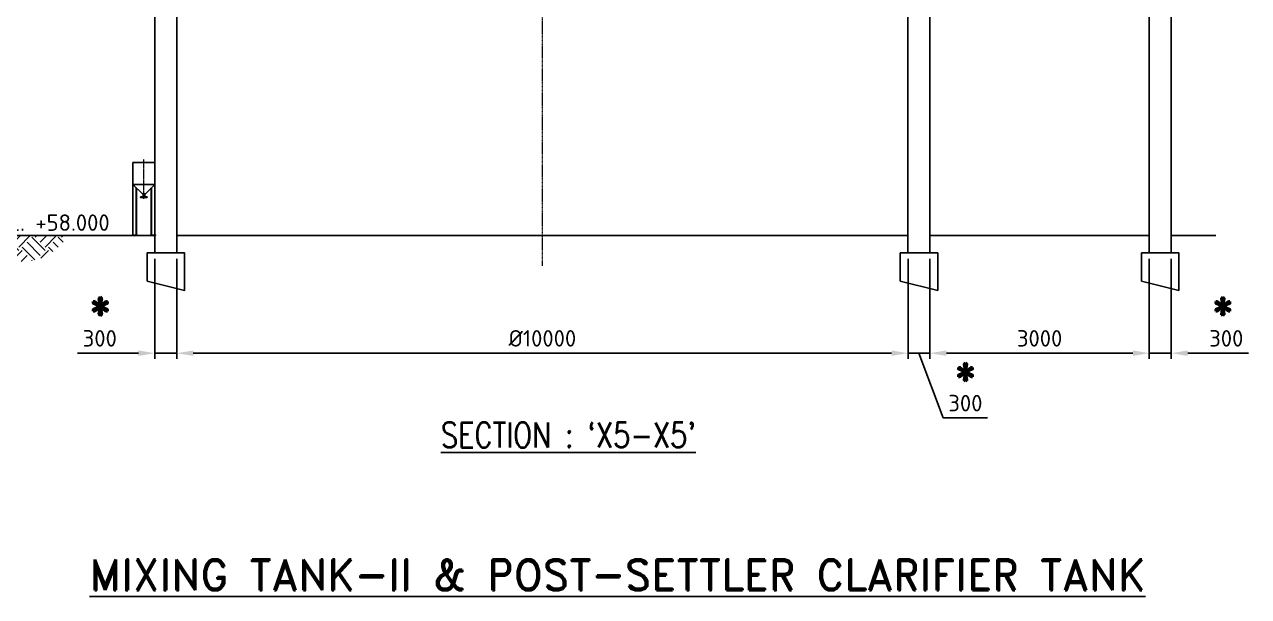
# Model space of a CAD drawing. Header units: inches. Extents: x 8618018 to 8935006, y 2431589 to 2567223.
# Drawn here: x 8893202 to 8909943, y 2513015 to 2520831 of the extents above; entities that cross this region are included whole.
import ezdxf
from ezdxf.enums import TextEntityAlignment as Align

# ---------------------------------------------------------------- set-up
doc = ezdxf.new("R2010")
doc.units = ezdxf.units.IN
doc.header["$MEASUREMENT"] = 0
doc.linetypes.add('CENTER', pattern=[2, 1.25, -0.25, 0.25, -0.25])
doc.layers.get('Defpoints').update_dxf_attribs({"color": 252})
for name, color, linetype in [('Civil', 252, 'Continuous'), ('COL', 252, 'Continuous'), ('EQ', 252, 'Continuous'), ('TEXT', 252, 'Continuous'), ('TEXT1', 252, 'Continuous')]:
    doc.layers.add(name, color=color, linetype=linetype)
for name, color, linetype, lineweight in [('CL', 252, 'CENTER', 5), ('DIM', 252, 'Continuous', 13), ('hold', 252, 'Continuous', 13)]:
    doc.layers.add(name, color=color, linetype=linetype, lineweight=lineweight)
doc.styles.add('ISOCPEUR', font='isocpeur.ttf')
doc.styles.add('ROMANS', font='ROMANS.shx', dxfattribs={"width": 0.8})
doc.styles.add('ROMANT', font='romant.shx', dxfattribs={"width": 0.85, "height": 4.5})
doc.styles.add('RS1', font='ROMANS.shx', dxfattribs={"width": 0.8})
doc.styles.add('TIT', font='romand.shx')
doc.dimstyles.new('DIM_90', dxfattribs={"dimscale": 90, "dimtxt": 2.5, "dimasz": 2.5, "dimexe": 0.875, "dimexo": 0.875, "dimgap": 1, "dimtad": 1, "dimdec": 0, "dimzin": 9, "dimdsep": 46, "dimtxsty": 'ISOCPEUR', "dimcen": 0.09, "dimclrd": 256, "dimclre": 256, "dimclrt": 4, "dimadec": 0, "dimazin": 0, "dimtfac": 1, "dimtdec": 0, "dimtmove": 0, "dimatfit": 3, "dimfxl": 1, "dimtfill": 1, "dimtolj": 1, "dimtzin": 0, "dimarcsym": 0})

# ---------------------------------------------------------------- blocks, each defined once
blk = doc.blocks.new('*D374')
at = {"layer": 'Defpoints', "color": 0, "transparency": 16777216}
for p in [(8895286, 2517709), (8905286, 2517709), (8905286, 2516339)]:
    blk.add_point(p, dxfattribs=at)
at = {"layer": 'DIM', "lineweight": -2, "transparency": 16777216}
for p, q in [((8895286, 2517630), (8895286, 2516261)), ((8905286, 2517630), (8905286, 2516261)), ((8895511, 2516339), (8905061, 2516339))]:
    blk.add_line(p, q, dxfattribs=at)
at = {"layer": 'DIM', "transparency": 16777216}
for points in [[(8895511, 2516377), (8895511, 2516302), (8895286, 2516339)], [(8905061, 2516377), (8905061, 2516302), (8905286, 2516339)]]:
    blk.add_solid(points, dxfattribs=at)
at = {"layer": 'DIM', "color": 4, "transparency": 16777216, "insert": (8900286, 2516542), "char_height": 225, "attachment_point": 5, "style": 'ISOCPEUR', "bg_fill": 3, "box_fill_scale": 1.25, "bg_fill_color": 256, "bg_fill_true_color": 13158600, "bg_fill_transparency": 0}
blk.add_mtext('\\A1;%%C10000', dxfattribs=at)
blk = doc.blocks.new('*D375')
at = {"layer": 'Defpoints', "color": 0, "transparency": 16777216}
for p in [(8894986, 2517709), (8895286, 2517709), (8894986, 2516339)]:
    blk.add_point(p, dxfattribs=at)
at = {"layer": 'DIM', "lineweight": -2, "transparency": 16777216}
for p, q in [((8894986, 2517630), (8894986, 2516261)), ((8895286, 2517630), (8895286, 2516261)), ((8894761, 2516339), (8893928, 2516339)), ((8895286, 2516339), (8894986, 2516339)), ((8895511, 2516339), (8895736, 2516339))]:
    blk.add_line(p, q, dxfattribs=at)
at = {"layer": 'DIM', "transparency": 16777216}
for points in [[(8894761, 2516377), (8894761, 2516302), (8894986, 2516339)], [(8895511, 2516377), (8895511, 2516302), (8895286, 2516339)]]:
    blk.add_solid(points, dxfattribs=at)
at = {"layer": 'DIM', "color": 4, "transparency": 16777216, "insert": (8894232, 2516542), "char_height": 225, "attachment_point": 5, "style": 'ISOCPEUR', "bg_fill": 3, "box_fill_scale": 1.25, "bg_fill_color": 256, "bg_fill_true_color": 13158600, "bg_fill_transparency": 0}
blk.add_mtext('\\A1;300', dxfattribs=at)
blk = doc.blocks.new('*D376')
at = {"layer": 'Defpoints', "color": 0, "transparency": 16777216}
for p in [(8905286, 2517709), (8905586, 2517709), (8905586, 2516339)]:
    blk.add_point(p, dxfattribs=at)
at = {"layer": 'DIM', "lineweight": -2, "transparency": 16777216}
for p, q in [((8905286, 2517630), (8905286, 2516261)), ((8905586, 2517630), (8905586, 2516261)), ((8905061, 2516339), (8904836, 2516339)), ((8905286, 2516339), (8905586, 2516339)), ((8905286, 2516339), (8905586, 2516339)), ((8905436, 2516339), (8905767, 2515455)), ((8905811, 2516339), (8906036, 2516339)), ((8905767, 2515455), (8906375, 2515455))]:
    blk.add_line(p, q, dxfattribs=at)
at = {"layer": 'DIM', "transparency": 16777216}
for points in [[(8905061, 2516377), (8905061, 2516302), (8905286, 2516339)], [(8905811, 2516377), (8905811, 2516302), (8905586, 2516339)]]:
    blk.add_solid(points, dxfattribs=at)
at = {"layer": 'DIM', "color": 4, "transparency": 16777216, "insert": (8906071, 2515657), "char_height": 225, "attachment_point": 5, "style": 'ISOCPEUR', "bg_fill": 3, "box_fill_scale": 1.25, "bg_fill_color": 256, "bg_fill_true_color": 13158600, "bg_fill_transparency": 0}
blk.add_mtext('\\A1;300', dxfattribs=at)
blk = doc.blocks.new('*D377')
at = {"layer": 'Defpoints', "color": 0, "transparency": 16777216}
for p in [(8905586, 2517709), (8908586, 2517709), (8908586, 2516339)]:
    blk.add_point(p, dxfattribs=at)
at = {"layer": 'DIM', "lineweight": -2, "transparency": 16777216}
for p, q in [((8905586, 2517630), (8905586, 2516261)), ((8908586, 2517630), (8908586, 2516261)), ((8905811, 2516339), (8908361, 2516339))]:
    blk.add_line(p, q, dxfattribs=at)
at = {"layer": 'DIM', "transparency": 16777216}
for points in [[(8905811, 2516377), (8905811, 2516302), (8905586, 2516339)], [(8908361, 2516377), (8908361, 2516302), (8908586, 2516339)]]:
    blk.add_solid(points, dxfattribs=at)
at = {"layer": 'DIM', "color": 4, "transparency": 16777216, "insert": (8907086, 2516542), "char_height": 225, "attachment_point": 5, "style": 'ISOCPEUR', "bg_fill": 3, "box_fill_scale": 1.25, "bg_fill_color": 256, "bg_fill_true_color": 13158600, "bg_fill_transparency": 0}
blk.add_mtext('\\A1;3000', dxfattribs=at)
blk = doc.blocks.new('*D378')
at = {"layer": 'Defpoints', "color": 0, "transparency": 16777216}
for p in [(8908586, 2517709), (8908886, 2517709), (8908886, 2516339)]:
    blk.add_point(p, dxfattribs=at)
at = {"layer": 'DIM', "lineweight": -2, "transparency": 16777216}
for p, q in [((8908586, 2517630), (8908586, 2516261)), ((8908886, 2517630), (8908886, 2516261)), ((8908361, 2516339), (8908136, 2516339)), ((8908586, 2516339), (8908886, 2516339)), ((8909111, 2516339), (8909943, 2516339))]:
    blk.add_line(p, q, dxfattribs=at)
at = {"layer": 'DIM', "transparency": 16777216}
for points in [[(8908361, 2516377), (8908361, 2516302), (8908586, 2516339)], [(8909111, 2516377), (8909111, 2516302), (8908886, 2516339)]]:
    blk.add_solid(points, dxfattribs=at)
at = {"layer": 'DIM', "color": 4, "transparency": 16777216, "insert": (8909639, 2516542), "char_height": 225, "attachment_point": 5, "style": 'ISOCPEUR', "bg_fill": 3, "box_fill_scale": 1.25, "bg_fill_color": 256, "bg_fill_true_color": 13158600, "bg_fill_transparency": 0}
blk.add_mtext('\\A1;300', dxfattribs=at)
blk = doc.blocks.new('LVL')
at = {"layer": 'DIM'}
blk.add_line((0, 0), (0, 105.6), dxfattribs=at)
blk.add_lwpolyline([(61, 105.6), (-61, 105.6), (0, 0)], close=True, dxfattribs=at)
at = {"layer": 'TEXT', "color": 13}
blk.add_solid([(0, 105.6), (0, 0), (0, 105.6), (61, 105.6)], dxfattribs=at)
at = {"layer": 'COL', "style": 'ROMANS'}
blk.add_attdef('LVL', (62.3, 102.7), '', height=60, dxfattribs=at)
blk = doc.blocks.new('HALFSO')
for p, q in [((-0.63, -0.6), (-0.63, 0.6)), ((-0.63, 0.6), (-0.44, 0.6)), ((-0.44, 0.6), (-0.44, 1.75)), ((-0.44, 1.75), (0, 1.75)), ((0, -1.75), (0, 1.75)), ((-0.63, -0.6), (-0.44, -0.6)), ((-0.44, -1.75), (-0.44, -0.6)), ((-0.44, -1.75), (0, -1.75))]:
    blk.add_line(p, q)
blk = doc.blocks.new('A$Ca6c34592')
at = {"layer": 'CL', "ltscale": 15}
blk.add_line((0, -497), (0, 47), dxfattribs=at)
at = {"layer": 'CL'}
for p, q in [((-125, -984), (-125, -1011)), ((125, -984), (125, -1011))]:
    blk.add_line(p, q, dxfattribs=at)
at = {"layer": 'EQ', "ltscale": 0.08}
for p, q in [((-150, 0), (-150, -300)), ((150, 0), (-150, 0)), ((150, 0), (150, -300)), ((150, -300), (-150, -300)), ((-150, -300), (-20, -430)), ((-150, -300), (-150, -992)), ((150, -300), (20, -430)), ((150, -300), (150, -992)), ((-106, -344), (-106, -992)), ((-100, -350), (-100, -992)), ((-20, -430), (20, -430)), ((-11, -430), (-11, -464)), ((11, -430), (11, -464)), ((100, -350), (100, -992)), ((106, -344), (106, -992))]:
    blk.add_line(p, q, dxfattribs=at)
at = {"layer": 'EQ', "ltscale": 0.05}
for points in [[(-160, -1000), (-90, -1000), (-90, -992), (-160, -992)], [(160, -1000), (90, -1000), (90, -992), (160, -992)]]:
    blk.add_lwpolyline(points, close=True, dxfattribs=at)
at = {"layer": 'EQ', "ltscale": 0.08, "xscale": 25.4, "yscale": 25.4, "zscale": 25.4, "rotation": 270}
blk.add_blockref('HALFSO', (0, -480), dxfattribs=at)

msp = doc.modelspace()

# ---------------------------------------------------------------- hatches: boundary and pattern name
at = {"layer": 'Civil', "linetype": 'ByBlock'}
h = msp.add_hatch(dxfattribs=at)
h.set_pattern_fill('EARTH', color=1, scale=40, angle=45, style=0)
h.set_pattern_definition([(45, (8707413.16, 2135588.34), (2e-14, 359.21024), [254, -254]), (45, (8707345.8, 2135655.7), (2e-14, 359.21024), [254, -254]), (45, (8707278.46, 2135723.05), (2e-14, 359.21024), [254, -254]), (135, (8707278.46, 2135767.95), (-359.21024, 2e-14), [254, -254]), (135, (8707345.8, 2135835.3), (-359.21024, 2e-14), [254, -254]), (135, (8707413.16, 2135902.65), (-359.21024, 2e-14), [254, -254])])
edge = h.paths.add_edge_path()
edge.add_line((8893790.9, 2517945.3), (8892555.5, 2517945.3))
edge.add_arc((8893173.2, 2518311.8), 718.2, 210.67853, 329.32147)

# ---------------------------------------------------------------- linework, layer by layer
at = {"layer": 'Civil'}
for p, q in [((8894985.7, 2527745.3), (8894985.7, 2517708.7)), ((8905585.7, 2527745.3), (8905585.7, 2517708.7)), ((8908885.7, 2527745.3), (8908885.7, 2517708.7)), ((8908585.7, 2523945.3), (8908585.7, 2517708.7)), ((8895285.7, 2522894.3), (8895285.7, 2517708.7)), ((8905285.7, 2522894.3), (8905285.7, 2517708.7)), ((8894985.7, 2517945.3), (8891684.2, 2517945.3)), ((8905285.7, 2517945.3), (8895285.7, 2517945.3)), ((8908585.7, 2517945.3), (8905585.7, 2517945.3)), ((8909494.8, 2517945.3), (8908885.7, 2517945.3))]:
    msp.add_line(p, q, dxfattribs=at)
for points in [[(8894879.7, 2517324.7), (8894879.7, 2517708.7), (8895391.7, 2517708.7), (8895391.7, 2517196.7)], [(8905691.7, 2517708.7), (8905691.7, 2517196.7), (8905179.7, 2517324.7), (8905179.7, 2517708.7)], [(8908479.7, 2517708.7), (8908479.7, 2517324.7), (8908991.7, 2517196.7), (8908991.7, 2517708.7)]]:
    msp.add_lwpolyline(points, close=True, dxfattribs=at)
at = {"layer": 'CL', "ltscale": 0.7}
msp.add_line((8900285.7, 2517530.9), (8900285.7, 2528059.8), dxfattribs=at)

# ---------------------------------------------------------------- block references
at = {"layer": 'DIM'}
msp.add_blockref('A$Ca6c34592', (8894835.7, 2518945.3), dxfattribs=at)
at = {"layer": 'DIM', "color": 4}
ref = msp.add_blockref('LVL', (8891847, 2517945.3), dxfattribs=dict(at, xscale=2.226798680473514, yscale=2.226798680473514, zscale=2.226798680473514))
ref.add_attrib('LVL', 'FGL. EL. +58.000', (8892094.8, 2518011), dxfattribs={"layer": 'TEXT1', "height": 225, "style": 'ISOCPEUR'})

# ---------------------------------------------------------------- texts
at = {"color": 3, "style": 'RS1', "width": 0.8}
msp.add_text("%%USECTION : `X5-X5'", height=343.75, dxfattribs=at).set_placement((8898896.5, 2515050.5, 34))
at = {"color": 3, "insert": (8901313.3, 2513309.9), "char_height": 421.875, "attachment_point": 5, "style": 'TIT'}
msp.add_mtext('\\A1;{\\LMIXING TANK-II & POST-SETTLER CLARIFIER TANK}', dxfattribs=at)

# ---------------------------------------------------------------- next in the draw order: dimensions: what is measured, and where the dimension line sits
at = {"layer": 'DIM'}
dim = msp.add_linear_dim(base=(8905285.7, 2516339.4), p1=(8895285.7, 2517708.7), p2=(8905285.7, 2517708.7), text='%%C<>', dimstyle='DIM_90', dxfattribs=at)
dim.commit()
dim.dimension.update_dxf_attribs({"geometry": '*D374', "text_midpoint": (8900285.7, 2516541.9)})

# ---------------------------------------------------------------- next in the draw order: dimensions: what is measured, and where the dimension line sits
dim = msp.add_linear_dim(base=(8894985.7, 2516339.4), p1=(8895285.7, 2517708.7), p2=(8894985.7, 2517708.7), dimstyle='DIM_90', dxfattribs=at)
dim.commit()
dim.dimension.update_dxf_attribs({"geometry": '*D375', "text_midpoint": (8894231.9, 2516541.9)})
dim = msp.add_linear_dim(base=(8905585.7, 2516339.4), p1=(8905285.7, 2517708.7), p2=(8905585.7, 2517708.7), dimstyle='DIM_90', override={"dimtmove": 1}, dxfattribs=at)
dim.commit()
dim.dimension.update_dxf_attribs({"geometry": '*D376', "text_midpoint": (8905857.4, 2515455), "dimtype": 160})

# ---------------------------------------------------------------- next in the draw order: texts
at = {"layer": 'hold', "style": 'ROMANT'}
for p in [(8894239.6, 2516882.6), (8906072.8, 2515984.4)]:
    msp.add_text('*', height=450, dxfattribs=at).set_placement(p, align=Align.MIDDLE)

# ---------------------------------------------------------------- next in the draw order: dimensions: what is measured, and where the dimension line sits
at = {"layer": 'DIM'}
dim = msp.add_linear_dim(base=(8908585.7, 2516339.4), p1=(8905585.7, 2517708.7), p2=(8908585.7, 2517708.7), dimstyle='DIM_90', dxfattribs=at)
dim.commit()
dim.dimension.update_dxf_attribs({"geometry": '*D377', "text_midpoint": (8907085.7, 2516541.9)})

# ---------------------------------------------------------------- next in the draw order: dimensions: what is measured, and where the dimension line sits
dim = msp.add_linear_dim(base=(8908885.7, 2516339.4), p1=(8908585.7, 2517708.7), p2=(8908885.7, 2517708.7), dimstyle='DIM_90', dxfattribs=at)
dim.commit()
dim.dimension.update_dxf_attribs({"geometry": '*D378', "text_midpoint": (8909639.4, 2516541.9)})

# ---------------------------------------------------------------- next in the draw order: texts
at = {"layer": 'hold', "style": 'ROMANT'}
msp.add_text('*', height=450, dxfattribs=at).set_placement((8909592.8, 2516882.6), align=Align.MIDDLE)

doc.saveas('drawing.dxf')
